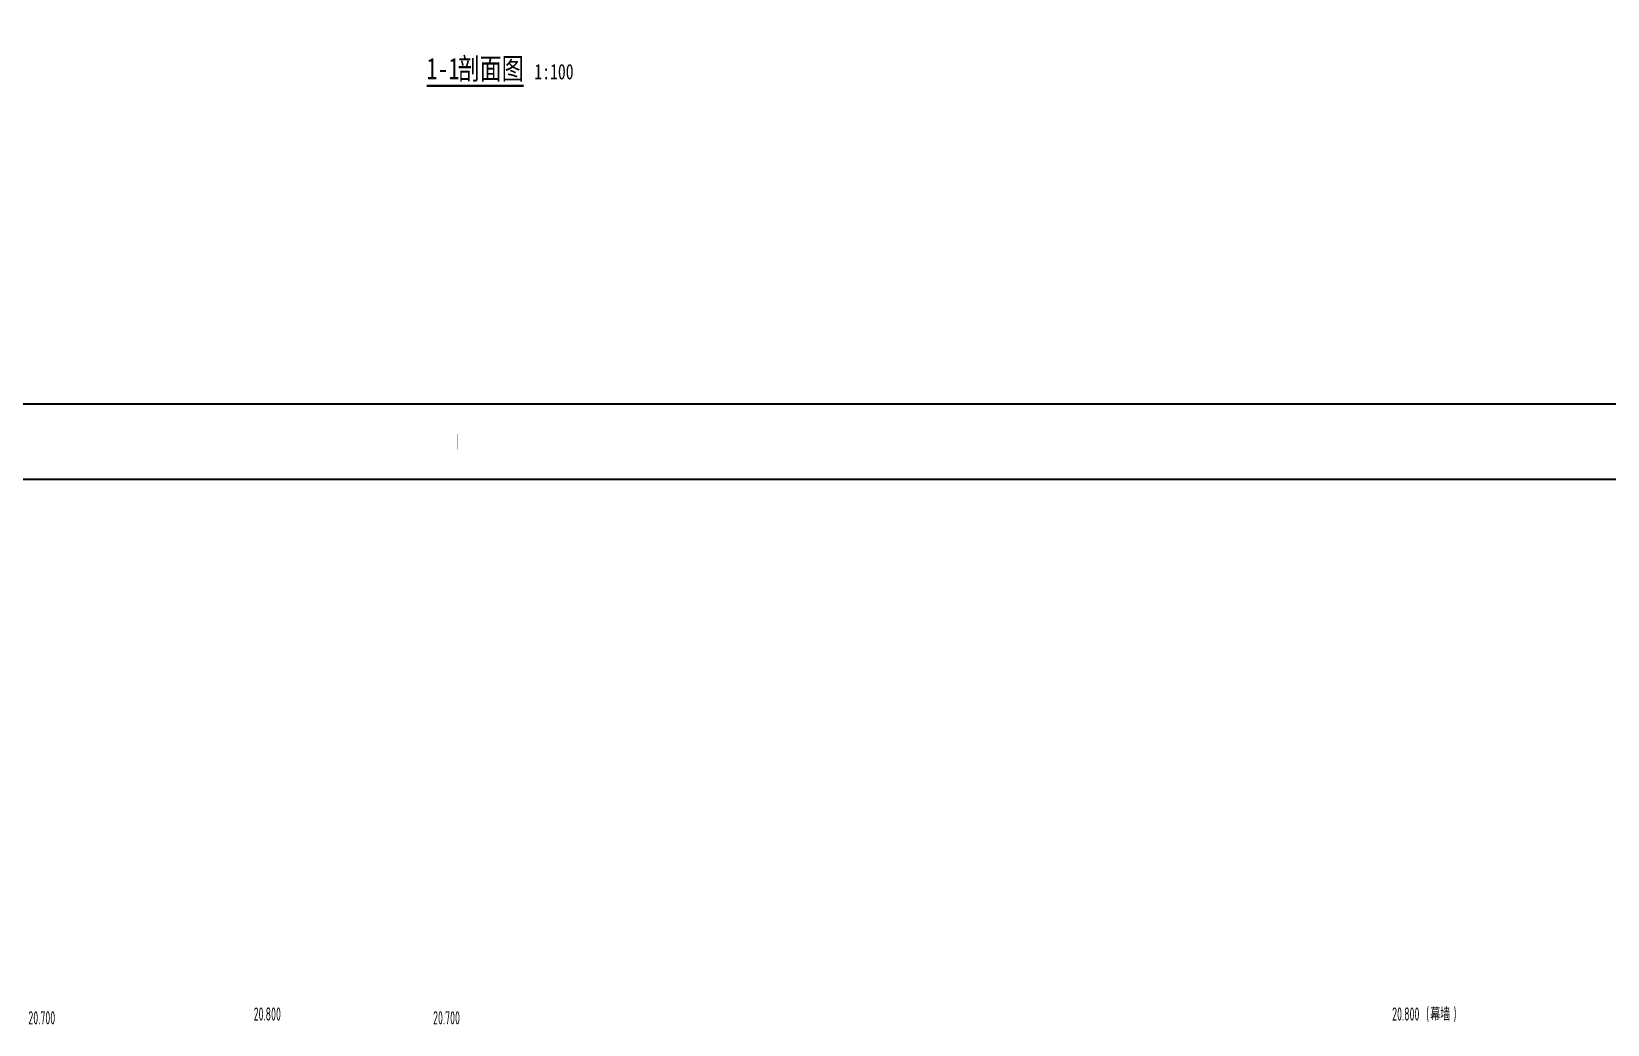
# Model space of a CAD drawing. Extents: x 1106790 to 1313746, y -134124 to 12249.
# Drawn here: x 1176303 to 1218104, y -90186 to -63840 of the extents above; entities that cross this region are included whole.
import ezdxf

# ---------------------------------------------------------------- set-up
doc = ezdxf.new("R2010")
doc.units = 0
doc.header["$LTSCALE"] = 1000
doc.header["$MEASUREMENT"] = 0
doc.layers.add('02-TEXT_标注', color=130, linetype='Continuous')
doc.layers.add('DIM_SYMB', color=200, linetype='Continuous')
doc.styles.add('_TCH_DIM', font='ROS1', dxfattribs={"width": 0.8, "bigfont": 'JD'})
doc.styles.get("Standard").update_dxf_attribs({"font": 'STXIHEI.TTF', "width": 0.75})

# ---------------------------------------------------------------- blocks, each defined once
blk = doc.blocks.new('图框-A1')
for points, const_width in [([(0, 0), (841, 0), (841, 594), (0, 594)], 0.05), ([(766, 584), (25, 584), (25, 10), (766, 10)], 0.5)]:
    blk.add_lwpolyline(points, close=True, dxfattribs=dict(const_width=const_width))
at = {"const_width": 0.05}
for points in [[(420.5, 594), (420.5, 592)], [(420.5, 0), (420.5, 2)]]:
    blk.add_lwpolyline(points, dxfattribs=at)

msp = doc.modelspace()

# ---------------------------------------------------------------- linework, layer by layer
at = {"layer": 'DIM_SYMB', "const_width": 70}
msp.add_lwpolyline([(1186781.2, -65280.9), (1189361, -65280.9)], dxfattribs=at)

# ---------------------------------------------------------------- block references
at = {"xscale": 100, "yscale": 100, "zscale": 100}
for p in [(1145543.5, -74721.9), (1145543.5, -134121.9)]:
    msp.add_blockref('图框-A1', p, dxfattribs=at)

# ---------------------------------------------------------------- texts
at = {"layer": '02-TEXT_标注', "width": 0.75}
for s, height, p in [('1-1', 570.85, (1186781.2, -65109.4)), ('剖面图', 570.85, (1187606.5, -65109.4)), ('1:100', 407.75, (1189641, -65109.4))]:
    msp.add_text(s, height=height, dxfattribs=at).set_placement(p)
at = {"layer": '02-TEXT_标注', "style": '_TCH_DIM'}
for s, height, width, p in [('20.700', 350, 0.64, (1176219.5, -90183.5)), ('20.800', 350, 0.64, (1182195.2, -90083.5)), ('20.700', 350, 0.64, (1186954.5, -90183.5)), ('20.800', 350, 0.64, (1212393.1, -90083.5)), ('(', 350, 0.64, (1213299.6, -90083.5)), ('幕墙', 347.29, 0.8, (1213404.1, -90083.5)), (')', 350, 0.64, (1214024.9, -90083.5))]:
    msp.add_text(s, height=height, dxfattribs=dict(at, width=width)).set_placement(p)

doc.saveas('drawing.dxf')
